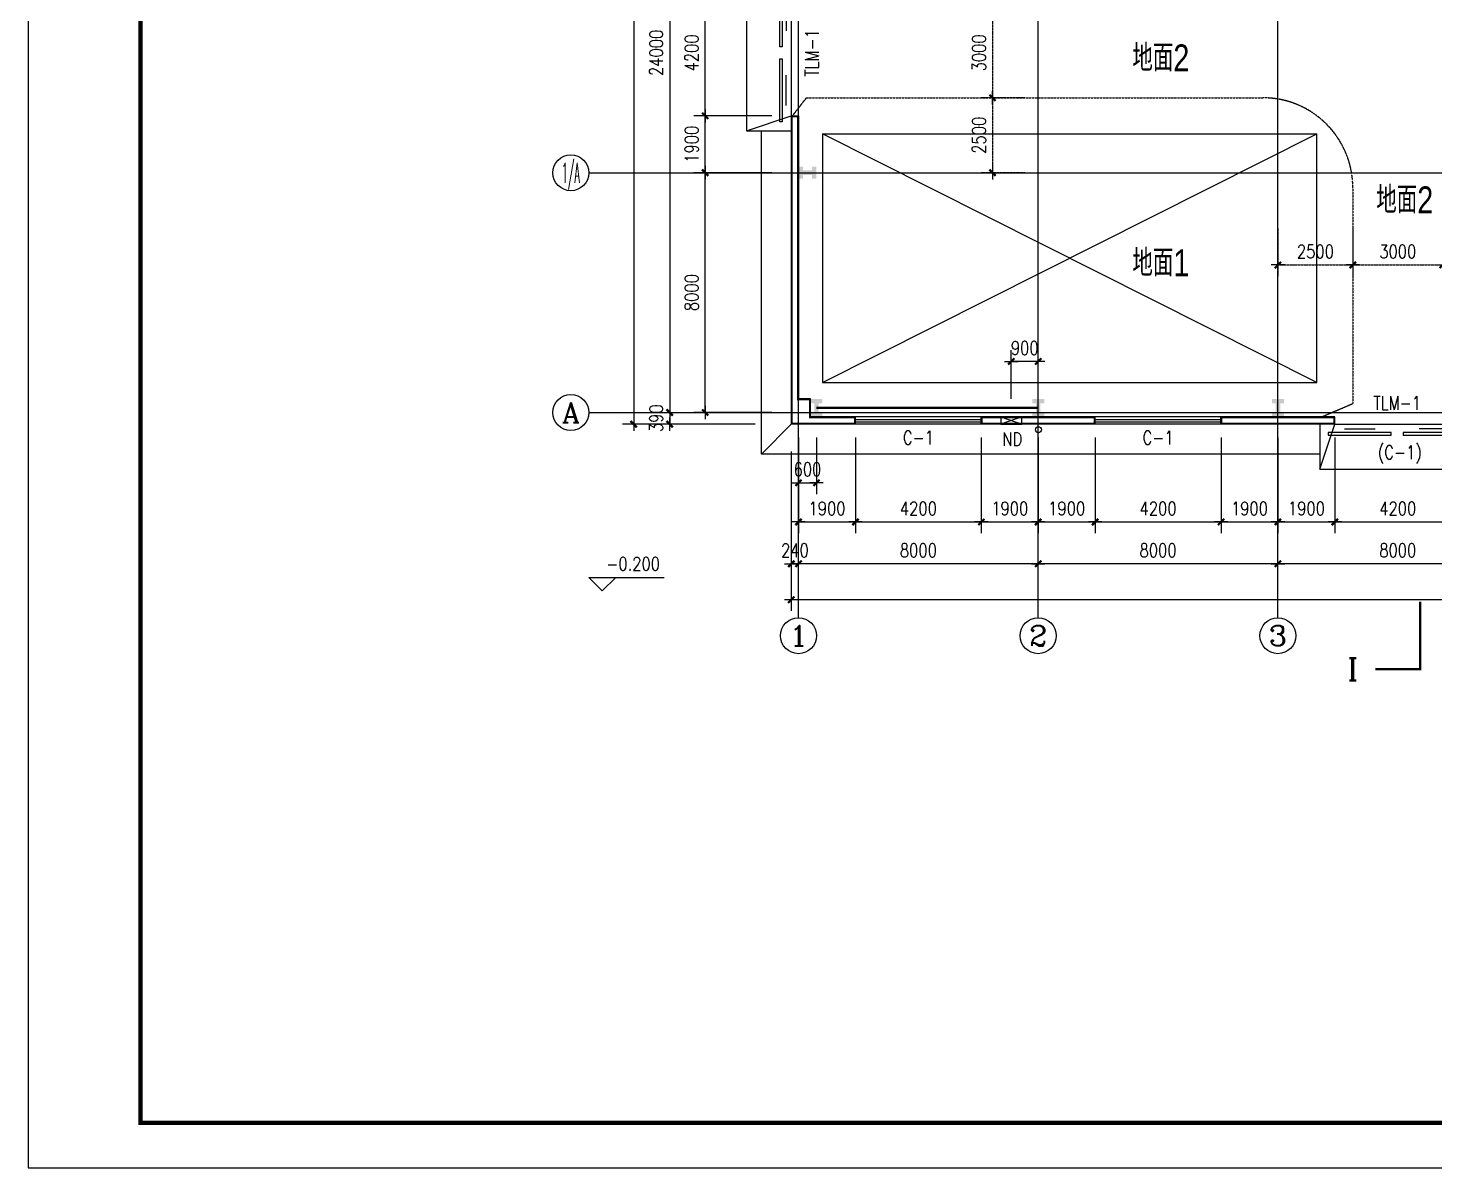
# Model space of a CAD drawing. Header units: millimetres. Extents: x 2509 to 128734, y 2492 to 91667.
# Drawn here: x 2509 to 49457, y 2530 to 40566 of the extents above; entities that cross this region are included whole.
import ezdxf
from ezdxf.enums import TextEntityAlignment as Align

# ---------------------------------------------------------------- set-up
doc = ezdxf.new("R2010")
doc.units = ezdxf.units.MM
for name, pattern in [('CENTER', [50.8, 31.75, -6.35, 6.35, -6.35]), ('DASH', [0.35, 0.25, -0.1]), ('DOTE', [2.42, 2, -0.2, 0.02, -0.2])]:
    doc.linetypes.add(name, pattern=pattern)
for name, color, linetype in [('AXIS', 3, 'Continuous'), ('AXIS_TEXT', 7, 'Continuous'), ('COLUMN', 7, 'Continuous'), ('DOTE', 1, 'DOTE'), ('GROUND', 2, 'Continuous'), ('PUB_DIM', 3, 'Continuous'), ('PUB_TEXT', 7, 'Continuous'), ('PUB_WALL', 255, 'Continuous'), ('ROAD', 5, 'DASH'), ('STAIR', 2, 'Continuous'), ('TQ', 9, 'Continuous'), ('WALL', 4, 'Continuous'), ('WINDOW', 41, 'Continuous'), ('WINDOW_TEXT', 7, 'Continuous')]:
    doc.layers.add(name, color=color, linetype=linetype)
doc.styles.add('_SIMPLEX', font='SIMPLEX.shx', dxfattribs={"width": 0.8})
doc.styles.add('COMP', font='complex', dxfattribs={"bigfont": 'hztxt'})
doc.styles.add('COMPLEX', font='COMPLEX')
doc.styles.add('DIM_FONT', font='SIMPLEX.shx', dxfattribs={"width": 0.8})
doc.styles.add('FSHZ', font='fsdb_e.shx', dxfattribs={"width": 0.8, "bigfont": 'fsdb.shx'})
doc.styles.add('SIMPLEX', font='SIMPLEX.SHX')
doc.dimstyles.new('AXIS150', dxfattribs={"dimscale": 1.5, "dimtxt": 300, "dimasz": 1, "dimexe": 250, "dimexo": 300, "dimgap": 150, "dimtad": 1, "dimdec": 0, "dimzin": 0, "dimdsep": 46, "dimtxsty": 'DIM_FONT', "dimblk": '_DIMX', "dimcen": 2.5, "dimse1": 1, "dimse2": 1, "dimclrt": 7, "dimadec": 0, "dimazin": 0, "dimtfac": 1, "dimtdec": 0, "dimtix": 1, "dimtmove": 2, "dimatfit": 3, "dimldrblk": '_DIMX', "dimfxl": 1, "dimtolj": 1, "dimtzin": 0, "dimarcsym": 0})
doc.dimstyles.new('DIMN150', dxfattribs={"dimscale": 1.5, "dimtxt": 300, "dimasz": 1, "dimexe": 250, "dimexo": 300, "dimgap": 150, "dimtad": 1, "dimdec": 0, "dimzin": 0, "dimdsep": 46, "dimtxsty": 'DIM_FONT', "dimblk": '_DIMX', "dimcen": 2.5, "dimclrt": 7, "dimadec": 0, "dimazin": 0, "dimtfac": 1, "dimtdec": 0, "dimtix": 1, "dimtmove": 2, "dimatfit": 3, "dimldrblk": '_DIMX', "dimfxl": 1, "dimtolj": 1, "dimtzin": 0, "dimarcsym": 0})

# ---------------------------------------------------------------- blocks, each defined once
blk = doc.blocks.new('_ARROW')
blk.add_solid([(0, 0), (-1, 0.1), (-1, -0.1)])
blk = doc.blocks.new('_A24YPB')
for points in [[(-0.048, 0.121), (-0.048, 0.1), (-0.548, 0.1), (-0.547, 0.121)], [(0.548, 0.121), (0.548, 0.1), (0.048, 0.1), (0.048, 0.121)]]:
    blk.add_lwpolyline(points, close=True)
at = {"linetype": 'CENTER'}
for points in [[(-0.419, 0.069), (-0.176, 0.069)], [(0.419, 0.069), (0.176, 0.069)]]:
    blk.add_lwpolyline(points, dxfattribs=at)
at = {"linetype": 'CENTER', "yscale": 0.04761904761899995, "zscale": 0.04761904761899995, "rotation": 180}
for p, xscale in [((-0.419, 0.069), 0.04761904761899995), ((0.419, 0.069), -0.04761904761899995)]:
    blk.add_blockref('_ARROW', p, dxfattribs=dict(at, xscale=xscale))
blk = doc.blocks.new('_DIMX')
blk.add_line((-150, 0), (150, 0))
at = {"const_width": 50}
blk.add_lwpolyline([(-70, -70), (70, 70)], dxfattribs=at)
blk = doc.blocks.new('*D26')
at = {"layer": 'DEFPOINTS', "color": 0, "linetype": 'CENTER', "transparency": 16777216}
for p in [(45449, -291222), (43923, -294222), (45449, -294222)]:
    blk.add_point(p, dxfattribs=at)
at = {"layer": 'PUB_DIM', "color": 0, "linetype": 'CENTER', "lineweight": -2, "transparency": 16777216}
for p, q in [((44999, -291222), (43548, -291222)), ((43923, -291224), (43923, -294221)), ((44999, -294222), (43548, -294222))]:
    blk.add_line(p, q, dxfattribs=at)
at = {"layer": 'PUB_DIM', "color": 0, "linetype": 'CENTER', "lineweight": -2, "transparency": 16777216, "xscale": 1.5, "yscale": 1.5, "zscale": 1.5}
for p, rotation in [((43923, -291222), 90), ((43923, -294222), 270)]:
    blk.add_blockref('_DIMX', p, dxfattribs=dict(at, rotation=rotation))
at = {"layer": 'PUB_DIM', "color": 7, "linetype": 'CENTER', "transparency": 16777216, "insert": (43473, -292722), "char_height": 450, "attachment_point": 5, "rotation": 90, "style": 'DIM_FONT'}
blk.add_mtext('\\A1;3000', dxfattribs=at)
blk = doc.blocks.new('*D25')
at = {"layer": 'DEFPOINTS', "color": 0, "linetype": 'CENTER', "transparency": 16777216}
for p in [(45449, -294222), (43923, -296722), (45449, -296722)]:
    blk.add_point(p, dxfattribs=at)
at = {"layer": 'PUB_DIM', "color": 0, "linetype": 'CENTER', "lineweight": -2, "transparency": 16777216}
for p, q in [((44999, -294222), (43548, -294222)), ((43923, -294224), (43923, -296721)), ((44999, -296722), (43548, -296722))]:
    blk.add_line(p, q, dxfattribs=at)
at = {"layer": 'PUB_DIM', "color": 0, "linetype": 'CENTER', "lineweight": -2, "transparency": 16777216, "xscale": 1.5, "yscale": 1.5, "zscale": 1.5}
for p, rotation in [((43923, -294222), 90), ((43923, -296722), 270)]:
    blk.add_blockref('_DIMX', p, dxfattribs=dict(at, rotation=rotation))
at = {"layer": 'PUB_DIM', "color": 7, "linetype": 'CENTER', "transparency": 16777216, "insert": (43473, -295472), "char_height": 450, "attachment_point": 5, "rotation": 90, "style": 'DIM_FONT'}
blk.add_mtext('\\A1;2500', dxfattribs=at)
blk = doc.blocks.new('*D20')
at = {"layer": 'DEFPOINTS', "color": 0, "linetype": 'CENTER', "transparency": 16777216}
for p in [(53449, -298132), (55949, -298132), (55949, -299801)]:
    blk.add_point(p, dxfattribs=at)
at = {"layer": 'PUB_DIM', "color": 0, "linetype": 'CENTER', "lineweight": -2, "transparency": 16777216}
for p, q in [((53449, -298582), (53449, -300176)), ((55949, -298582), (55949, -300176)), ((53450, -299801), (55947, -299801))]:
    blk.add_line(p, q, dxfattribs=at)
at = {"layer": 'PUB_DIM', "color": 0, "linetype": 'CENTER', "lineweight": -2, "transparency": 16777216, "xscale": 1.5, "yscale": 1.5, "zscale": 1.5, "rotation": 180}
blk.add_blockref('_DIMX', (53449, -299801), dxfattribs=at)
at = {"layer": 'PUB_DIM', "color": 0, "linetype": 'CENTER', "lineweight": -2, "transparency": 16777216, "xscale": 1.5, "yscale": 1.5, "zscale": 1.5}
blk.add_blockref('_DIMX', (55949, -299801), dxfattribs=at)
at = {"layer": 'PUB_DIM', "color": 7, "linetype": 'CENTER', "transparency": 16777216, "insert": (54699, -299351), "char_height": 450, "attachment_point": 5, "style": 'DIM_FONT'}
blk.add_mtext('\\A1;2500', dxfattribs=at)
blk = doc.blocks.new('*D19')
at = {"layer": 'DEFPOINTS', "color": 0, "linetype": 'CENTER', "transparency": 16777216}
for p in [(55949, -298132), (58949, -298132), (58949, -299801)]:
    blk.add_point(p, dxfattribs=at)
at = {"layer": 'PUB_DIM', "color": 0, "linetype": 'CENTER', "lineweight": -2, "transparency": 16777216}
for p, q in [((55949, -298582), (55949, -300176)), ((58949, -298582), (58949, -300176)), ((55950, -299801), (58947, -299801))]:
    blk.add_line(p, q, dxfattribs=at)
at = {"layer": 'PUB_DIM', "color": 0, "linetype": 'CENTER', "lineweight": -2, "transparency": 16777216, "xscale": 1.5, "yscale": 1.5, "zscale": 1.5, "rotation": 180}
blk.add_blockref('_DIMX', (55949, -299801), dxfattribs=at)
at = {"layer": 'PUB_DIM', "color": 0, "linetype": 'CENTER', "lineweight": -2, "transparency": 16777216, "xscale": 1.5, "yscale": 1.5, "zscale": 1.5}
blk.add_blockref('_DIMX', (58949, -299801), dxfattribs=at)
at = {"layer": 'PUB_DIM', "color": 7, "linetype": 'CENTER', "transparency": 16777216, "insert": (57449, -299351), "char_height": 450, "attachment_point": 5, "style": 'DIM_FONT'}
blk.add_mtext('\\A1;3000', dxfattribs=at)
blk = doc.blocks.new('*D11')
at = {"layer": 'DEFPOINTS', "color": 0, "transparency": 16777216}
for p in [(44549, -303021), (44549, -304722), (45449, -304722)]:
    blk.add_point(p, dxfattribs=at)
at = {"layer": 'PUB_DIM', "color": 0, "lineweight": -2, "transparency": 16777216}
for p, q in [((44549, -304272), (44549, -302646)), ((45449, -304272), (45449, -302646)), ((44547, -303021), (44546, -303021)), ((45449, -303021), (44549, -303021)), ((45450, -303021), (45452, -303021))]:
    blk.add_line(p, q, dxfattribs=at)
at = {"layer": 'PUB_DIM', "color": 0, "lineweight": -2, "transparency": 16777216, "xscale": 1.5, "yscale": 1.5, "zscale": 1.5}
blk.add_blockref('_DIMX', (44549, -303021), dxfattribs=at)
at = {"layer": 'PUB_DIM', "color": 0, "lineweight": -2, "transparency": 16777216, "xscale": 1.5, "yscale": 1.5, "zscale": 1.5, "rotation": 180}
blk.add_blockref('_DIMX', (45449, -303021), dxfattribs=at)
at = {"layer": 'PUB_DIM', "color": 7, "transparency": 16777216, "insert": (44999, -302571), "char_height": 450, "attachment_point": 5, "style": 'DIM_FONT'}
blk.add_mtext('\\A1;900', dxfattribs=at)
blk = doc.blocks.new('*D78')
at = {"layer": 'AXIS', "color": 0, "lineweight": -2, "transparency": 16777216}
for p, q in [((35999, -256332), (31574, -256332)), ((31949, -256334), (31949, -305111)), ((35999, -305112), (31574, -305112))]:
    blk.add_line(p, q, dxfattribs=at)
at = {"layer": 'DEFPOINTS', "color": 0, "transparency": 16777216}
for p in [(36449, -256332), (31949, -305112), (36449, -305112)]:
    blk.add_point(p, dxfattribs=at)
at = {"layer": 'AXIS', "color": 0, "lineweight": -2, "transparency": 16777216, "xscale": 1.5, "yscale": 1.5, "zscale": 1.5}
for p, rotation in [((31949, -256332), 90), ((31949, -305112), 270)]:
    blk.add_blockref('_DIMX', p, dxfattribs=dict(at, rotation=rotation))
at = {"layer": 'AXIS', "color": 7, "transparency": 16777216, "insert": (31499, -280722), "char_height": 450, "attachment_point": 5, "rotation": 90, "style": 'DIM_FONT'}
blk.add_mtext('\\A1;48780', dxfattribs=at)
blk = doc.blocks.new('*D73')
at = {"layer": 'AXIS', "color": 0, "lineweight": -2, "transparency": 16777216}
blk.add_line((61447, -309772), (53450, -309772), dxfattribs=at)
at = {"layer": 'DEFPOINTS', "color": 0, "transparency": 16777216}
for p in [(53449, -305572), (61449, -305572), (53449, -309772)]:
    blk.add_point(p, dxfattribs=at)
at = {"layer": 'AXIS', "color": 0, "lineweight": -2, "transparency": 16777216, "xscale": 1.5, "yscale": 1.5, "zscale": 1.5, "rotation": 180}
blk.add_blockref('_DIMX', (53449, -309772), dxfattribs=at)
at = {"layer": 'AXIS', "color": 0, "lineweight": -2, "transparency": 16777216, "xscale": 1.5, "yscale": 1.5, "zscale": 1.5}
blk.add_blockref('_DIMX', (61449, -309772), dxfattribs=at)
at = {"layer": 'AXIS', "color": 7, "transparency": 16777216, "insert": (57449, -309322), "char_height": 450, "attachment_point": 5, "style": 'DIM_FONT'}
blk.add_mtext('\\A1;8000', dxfattribs=at)
blk = doc.blocks.new('*D72')
at = {"layer": 'AXIS', "color": 0, "lineweight": -2, "transparency": 16777216}
for p, q in [((37209, -306022), (37209, -311347)), ((109689, -306022), (109689, -311347)), ((109687, -310972), (37210, -310972))]:
    blk.add_line(p, q, dxfattribs=at)
at = {"layer": 'DEFPOINTS', "color": 0, "transparency": 16777216}
for p in [(37209, -305572), (109689, -305572), (37209, -310972)]:
    blk.add_point(p, dxfattribs=at)
at = {"layer": 'AXIS', "color": 0, "lineweight": -2, "transparency": 16777216, "xscale": 1.5, "yscale": 1.5, "zscale": 1.5, "rotation": 180}
blk.add_blockref('_DIMX', (37209, -310972), dxfattribs=at)
at = {"layer": 'AXIS', "color": 0, "lineweight": -2, "transparency": 16777216, "xscale": 1.5, "yscale": 1.5, "zscale": 1.5}
blk.add_blockref('_DIMX', (109689, -310972), dxfattribs=at)
at = {"layer": 'AXIS', "color": 7, "transparency": 16777216, "insert": (73449, -310522), "char_height": 450, "attachment_point": 5, "style": 'DIM_FONT'}
blk.add_mtext('\\A1;72480', dxfattribs=at)
blk = doc.blocks.new('*D71')
at = {"layer": 'DEFPOINTS', "color": 0, "transparency": 16777216}
for p in [(53449, -305112), (55349, -305112), (55349, -308377)]:
    blk.add_point(p, dxfattribs=at)
at = {"layer": 'PUB_DIM', "color": 0, "lineweight": -2, "transparency": 16777216}
for p, q in [((53449, -305562), (53449, -308752)), ((55349, -305562), (55349, -308752)), ((53450, -308377), (55347, -308377))]:
    blk.add_line(p, q, dxfattribs=at)
at = {"layer": 'PUB_DIM', "color": 0, "lineweight": -2, "transparency": 16777216, "xscale": 1.5, "yscale": 1.5, "zscale": 1.5, "rotation": 180}
blk.add_blockref('_DIMX', (53449, -308377), dxfattribs=at)
at = {"layer": 'PUB_DIM', "color": 0, "lineweight": -2, "transparency": 16777216, "xscale": 1.5, "yscale": 1.5, "zscale": 1.5}
blk.add_blockref('_DIMX', (55349, -308377), dxfattribs=at)
at = {"layer": 'PUB_DIM', "color": 7, "transparency": 16777216, "insert": (54399, -307927), "char_height": 450, "attachment_point": 5, "style": 'DIM_FONT'}
blk.add_mtext('\\A1;1900', dxfattribs=at)
blk = doc.blocks.new('*D70')
at = {"layer": 'DEFPOINTS', "color": 0, "transparency": 16777216}
for p in [(55349, -305112), (59549, -305112), (59549, -308377)]:
    blk.add_point(p, dxfattribs=at)
at = {"layer": 'PUB_DIM', "color": 0, "lineweight": -2, "transparency": 16777216}
for p, q in [((55349, -305562), (55349, -308752)), ((59549, -305562), (59549, -308752)), ((55350, -308377), (59547, -308377))]:
    blk.add_line(p, q, dxfattribs=at)
at = {"layer": 'PUB_DIM', "color": 0, "lineweight": -2, "transparency": 16777216, "xscale": 1.5, "yscale": 1.5, "zscale": 1.5, "rotation": 180}
blk.add_blockref('_DIMX', (55349, -308377), dxfattribs=at)
at = {"layer": 'PUB_DIM', "color": 0, "lineweight": -2, "transparency": 16777216, "xscale": 1.5, "yscale": 1.5, "zscale": 1.5}
blk.add_blockref('_DIMX', (59549, -308377), dxfattribs=at)
at = {"layer": 'PUB_DIM', "color": 7, "transparency": 16777216, "insert": (57449, -307927), "char_height": 450, "attachment_point": 5, "style": 'DIM_FONT'}
blk.add_mtext('\\A1;4200', dxfattribs=at)
blk = doc.blocks.new('_SECTION')
at = {"const_width": 0.1}
blk.add_lwpolyline([(2, 0), (0, 0), (0, 3)], dxfattribs=at)
at = {"style": 'COMP'}
blk.add_attdef('A', text='', height=1, dxfattribs=at).set_placement((3, 0), align=Align.MIDDLE)
blk = doc.blocks.new('*D69')
at = {"layer": 'AXIS', "color": 0, "lineweight": -2, "transparency": 16777216}
blk.add_line((33149, -280724), (33149, -304721), dxfattribs=at)
at = {"layer": 'DEFPOINTS', "color": 0, "transparency": 16777216}
for p in [(36449, -280722), (33149, -304722), (36449, -304722)]:
    blk.add_point(p, dxfattribs=at)
at = {"layer": 'AXIS', "color": 0, "lineweight": -2, "transparency": 16777216, "xscale": 1.5, "yscale": 1.5, "zscale": 1.5}
for p, rotation in [((33149, -280722), 90), ((33149, -304722), 270)]:
    blk.add_blockref('_DIMX', p, dxfattribs=dict(at, rotation=rotation))
at = {"layer": 'AXIS', "color": 7, "transparency": 16777216, "insert": (32699, -292722), "char_height": 450, "attachment_point": 5, "rotation": 90, "style": 'DIM_FONT'}
blk.add_mtext('\\A1;24000', dxfattribs=at)
blk = doc.blocks.new('*D68')
at = {"layer": 'DEFPOINTS', "color": 0, "transparency": 16777216}
for p in [(34334, -294822), (37009, -294822), (37009, -296722)]:
    blk.add_point(p, dxfattribs=at)
at = {"layer": 'PUB_DIM', "color": 0, "lineweight": -2, "transparency": 16777216}
for p, q in [((36559, -294822), (33959, -294822)), ((34334, -296721), (34334, -294824)), ((36559, -296722), (33959, -296722))]:
    blk.add_line(p, q, dxfattribs=at)
at = {"layer": 'PUB_DIM', "color": 0, "lineweight": -2, "transparency": 16777216, "xscale": 1.5, "yscale": 1.5, "zscale": 1.5}
for p, rotation in [((34334, -294822), 90), ((34334, -296722), 270)]:
    blk.add_blockref('_DIMX', p, dxfattribs=dict(at, rotation=rotation))
at = {"layer": 'PUB_DIM', "color": 7, "transparency": 16777216, "insert": (33884, -295772), "char_height": 450, "attachment_point": 5, "rotation": 90, "style": 'DIM_FONT'}
blk.add_mtext('\\A1;1900', dxfattribs=at)
blk = doc.blocks.new('*D67')
at = {"layer": 'DEFPOINTS', "color": 0, "transparency": 16777216}
for p in [(34334, -296722), (37009, -296722), (37009, -304722)]:
    blk.add_point(p, dxfattribs=at)
at = {"layer": 'PUB_DIM', "color": 0, "lineweight": -2, "transparency": 16777216}
for p, q in [((36559, -296722), (33959, -296722)), ((34334, -304721), (34334, -296724)), ((36559, -304722), (33959, -304722))]:
    blk.add_line(p, q, dxfattribs=at)
at = {"layer": 'PUB_DIM', "color": 0, "lineweight": -2, "transparency": 16777216, "xscale": 1.5, "yscale": 1.5, "zscale": 1.5}
for p, rotation in [((34334, -296722), 90), ((34334, -304722), 270)]:
    blk.add_blockref('_DIMX', p, dxfattribs=dict(at, rotation=rotation))
at = {"layer": 'PUB_DIM', "color": 7, "transparency": 16777216, "insert": (33884, -300722), "char_height": 450, "attachment_point": 5, "rotation": 90, "style": 'DIM_FONT'}
blk.add_mtext('\\A1;8000', dxfattribs=at)
blk = doc.blocks.new('_AXISO')
blk.add_circle((0, 0), 0.5)
at = {"layer": 'AXIS_TEXT', "style": 'COMPLEX', "width": 1.041667}
blk.add_attdef('A', text='', height=0.56, dxfattribs=at).set_placement((-0.25, -0.28), (0.25, -0.28), align=Align.FIT)
blk = doc.blocks.new('*D66')
at = {"layer": 'AXIS', "color": 0, "lineweight": -2, "transparency": 16777216}
blk.add_line((53447, -309772), (45450, -309772), dxfattribs=at)
at = {"layer": 'DEFPOINTS', "color": 0, "transparency": 16777216}
for p in [(45449, -305572), (53449, -305572), (45449, -309772)]:
    blk.add_point(p, dxfattribs=at)
at = {"layer": 'AXIS', "color": 0, "lineweight": -2, "transparency": 16777216, "xscale": 1.5, "yscale": 1.5, "zscale": 1.5, "rotation": 180}
blk.add_blockref('_DIMX', (45449, -309772), dxfattribs=at)
at = {"layer": 'AXIS', "color": 0, "lineweight": -2, "transparency": 16777216, "xscale": 1.5, "yscale": 1.5, "zscale": 1.5}
blk.add_blockref('_DIMX', (53449, -309772), dxfattribs=at)
at = {"layer": 'AXIS', "color": 7, "transparency": 16777216, "insert": (49449, -309322), "char_height": 450, "attachment_point": 5, "style": 'DIM_FONT'}
blk.add_mtext('\\A1;8000', dxfattribs=at)
blk = doc.blocks.new('*D65')
at = {"layer": 'AXIS', "color": 0, "lineweight": -2, "transparency": 16777216}
blk.add_line((45447, -309772), (37450, -309772), dxfattribs=at)
at = {"layer": 'DEFPOINTS', "color": 0, "transparency": 16777216}
for p in [(37449, -305572), (45449, -305572), (37449, -309772)]:
    blk.add_point(p, dxfattribs=at)
at = {"layer": 'AXIS', "color": 0, "lineweight": -2, "transparency": 16777216, "xscale": 1.5, "yscale": 1.5, "zscale": 1.5, "rotation": 180}
blk.add_blockref('_DIMX', (37449, -309772), dxfattribs=at)
at = {"layer": 'AXIS', "color": 0, "lineweight": -2, "transparency": 16777216, "xscale": 1.5, "yscale": 1.5, "zscale": 1.5}
blk.add_blockref('_DIMX', (45449, -309772), dxfattribs=at)
at = {"layer": 'AXIS', "color": 7, "transparency": 16777216, "insert": (41449, -309322), "char_height": 450, "attachment_point": 5, "style": 'DIM_FONT'}
blk.add_mtext('\\A1;8000', dxfattribs=at)
blk = doc.blocks.new('*D64')
at = {"layer": 'DEFPOINTS', "color": 0, "transparency": 16777216}
for p in [(43549, -305112), (45449, -305112), (45449, -308377)]:
    blk.add_point(p, dxfattribs=at)
at = {"layer": 'PUB_DIM', "color": 0, "lineweight": -2, "transparency": 16777216}
for p, q in [((43549, -305562), (43549, -308752)), ((45449, -305562), (45449, -308752)), ((43550, -308377), (45447, -308377))]:
    blk.add_line(p, q, dxfattribs=at)
at = {"layer": 'PUB_DIM', "color": 0, "lineweight": -2, "transparency": 16777216, "xscale": 1.5, "yscale": 1.5, "zscale": 1.5, "rotation": 180}
blk.add_blockref('_DIMX', (43549, -308377), dxfattribs=at)
at = {"layer": 'PUB_DIM', "color": 0, "lineweight": -2, "transparency": 16777216, "xscale": 1.5, "yscale": 1.5, "zscale": 1.5}
blk.add_blockref('_DIMX', (45449, -308377), dxfattribs=at)
at = {"layer": 'PUB_DIM', "color": 7, "transparency": 16777216, "insert": (44499, -307927), "char_height": 450, "attachment_point": 5, "style": 'DIM_FONT'}
blk.add_mtext('\\A1;1900', dxfattribs=at)
blk = doc.blocks.new('*D63')
at = {"layer": 'DEFPOINTS', "color": 0, "transparency": 16777216}
for p in [(45449, -305112), (47349, -305112), (47349, -308377)]:
    blk.add_point(p, dxfattribs=at)
at = {"layer": 'PUB_DIM', "color": 0, "lineweight": -2, "transparency": 16777216}
for p, q in [((45449, -305562), (45449, -308752)), ((47349, -305562), (47349, -308752)), ((45450, -308377), (47347, -308377))]:
    blk.add_line(p, q, dxfattribs=at)
at = {"layer": 'PUB_DIM', "color": 0, "lineweight": -2, "transparency": 16777216, "xscale": 1.5, "yscale": 1.5, "zscale": 1.5, "rotation": 180}
blk.add_blockref('_DIMX', (45449, -308377), dxfattribs=at)
at = {"layer": 'PUB_DIM', "color": 0, "lineweight": -2, "transparency": 16777216, "xscale": 1.5, "yscale": 1.5, "zscale": 1.5}
blk.add_blockref('_DIMX', (47349, -308377), dxfattribs=at)
at = {"layer": 'PUB_DIM', "color": 7, "transparency": 16777216, "insert": (46399, -307927), "char_height": 450, "attachment_point": 5, "style": 'DIM_FONT'}
blk.add_mtext('\\A1;1900', dxfattribs=at)
blk = doc.blocks.new('_WBLK')
for p, q in [((-0.5, 0.5), (0.5, 0.5)), ((0.5, 0.167), (-0.5, 0.167)), ((0.5, -0.167), (-0.5, -0.167)), ((-0.5, -0.5), (0.5, -0.5))]:
    blk.add_line(p, q)
at = {"layer": 'WINDOW_TEXT', "style": 'SIMPLEX', "flags": 9}
blk.add_attdef('A', text='', height=1, dxfattribs=at).set_placement((0, 1.5), align=Align.MIDDLE)
blk = doc.blocks.new('*D62')
at = {"layer": 'DEFPOINTS', "color": 0, "transparency": 16777216}
for p in [(39349, -305112), (43549, -305112), (43549, -308377)]:
    blk.add_point(p, dxfattribs=at)
at = {"layer": 'PUB_DIM', "color": 0, "lineweight": -2, "transparency": 16777216}
for p, q in [((39349, -305562), (39349, -308752)), ((43549, -305562), (43549, -308752)), ((39350, -308377), (43547, -308377))]:
    blk.add_line(p, q, dxfattribs=at)
at = {"layer": 'PUB_DIM', "color": 0, "lineweight": -2, "transparency": 16777216, "xscale": 1.5, "yscale": 1.5, "zscale": 1.5, "rotation": 180}
blk.add_blockref('_DIMX', (39349, -308377), dxfattribs=at)
at = {"layer": 'PUB_DIM', "color": 0, "lineweight": -2, "transparency": 16777216, "xscale": 1.5, "yscale": 1.5, "zscale": 1.5}
blk.add_blockref('_DIMX', (43549, -308377), dxfattribs=at)
at = {"layer": 'PUB_DIM', "color": 7, "transparency": 16777216, "insert": (41449, -307927), "char_height": 450, "attachment_point": 5, "style": 'DIM_FONT'}
blk.add_mtext('\\A1;4200', dxfattribs=at)
blk = doc.blocks.new('*D61')
at = {"layer": 'DEFPOINTS', "color": 0, "transparency": 16777216}
for p in [(37449, -305112), (39349, -305112), (39349, -308377)]:
    blk.add_point(p, dxfattribs=at)
at = {"layer": 'PUB_DIM', "color": 0, "lineweight": -2, "transparency": 16777216}
for p, q in [((37449, -305562), (37449, -308752)), ((39349, -305562), (39349, -308752)), ((37450, -308377), (39347, -308377))]:
    blk.add_line(p, q, dxfattribs=at)
at = {"layer": 'PUB_DIM', "color": 0, "lineweight": -2, "transparency": 16777216, "xscale": 1.5, "yscale": 1.5, "zscale": 1.5, "rotation": 180}
blk.add_blockref('_DIMX', (37449, -308377), dxfattribs=at)
at = {"layer": 'PUB_DIM', "color": 0, "lineweight": -2, "transparency": 16777216, "xscale": 1.5, "yscale": 1.5, "zscale": 1.5}
blk.add_blockref('_DIMX', (39349, -308377), dxfattribs=at)
at = {"layer": 'PUB_DIM', "color": 7, "transparency": 16777216, "insert": (38399, -307927), "char_height": 450, "attachment_point": 5, "style": 'DIM_FONT'}
blk.add_mtext('\\A1;1900', dxfattribs=at)
blk = doc.blocks.new('*D60')
at = {"layer": 'DEFPOINTS', "color": 0, "transparency": 16777216}
for p in [(47349, -305112), (51549, -305112), (51549, -308377)]:
    blk.add_point(p, dxfattribs=at)
at = {"layer": 'PUB_DIM', "color": 0, "lineweight": -2, "transparency": 16777216}
for p, q in [((47349, -305562), (47349, -308752)), ((51549, -305562), (51549, -308752)), ((47350, -308377), (51547, -308377))]:
    blk.add_line(p, q, dxfattribs=at)
at = {"layer": 'PUB_DIM', "color": 0, "lineweight": -2, "transparency": 16777216, "xscale": 1.5, "yscale": 1.5, "zscale": 1.5, "rotation": 180}
blk.add_blockref('_DIMX', (47349, -308377), dxfattribs=at)
at = {"layer": 'PUB_DIM', "color": 0, "lineweight": -2, "transparency": 16777216, "xscale": 1.5, "yscale": 1.5, "zscale": 1.5}
blk.add_blockref('_DIMX', (51549, -308377), dxfattribs=at)
at = {"layer": 'PUB_DIM', "color": 7, "transparency": 16777216, "insert": (49449, -307927), "char_height": 450, "attachment_point": 5, "style": 'DIM_FONT'}
blk.add_mtext('\\A1;4200', dxfattribs=at)
blk = doc.blocks.new('*D59')
at = {"layer": 'DEFPOINTS', "color": 0, "transparency": 16777216}
for p in [(51549, -305112), (53449, -305112), (53449, -308377)]:
    blk.add_point(p, dxfattribs=at)
at = {"layer": 'PUB_DIM', "color": 0, "lineweight": -2, "transparency": 16777216}
for p, q in [((51549, -305562), (51549, -308752)), ((53449, -305562), (53449, -308752)), ((51550, -308377), (53447, -308377))]:
    blk.add_line(p, q, dxfattribs=at)
at = {"layer": 'PUB_DIM', "color": 0, "lineweight": -2, "transparency": 16777216, "xscale": 1.5, "yscale": 1.5, "zscale": 1.5, "rotation": 180}
blk.add_blockref('_DIMX', (51549, -308377), dxfattribs=at)
at = {"layer": 'PUB_DIM', "color": 0, "lineweight": -2, "transparency": 16777216, "xscale": 1.5, "yscale": 1.5, "zscale": 1.5}
blk.add_blockref('_DIMX', (53449, -308377), dxfattribs=at)
at = {"layer": 'PUB_DIM', "color": 7, "transparency": 16777216, "insert": (52499, -307927), "char_height": 450, "attachment_point": 5, "style": 'DIM_FONT'}
blk.add_mtext('\\A1;1900', dxfattribs=at)
blk = doc.blocks.new('*D58')
at = {"layer": 'DEFPOINTS', "color": 0, "transparency": 16777216}
for p in [(34334, -290622), (37009, -290622), (37009, -294822)]:
    blk.add_point(p, dxfattribs=at)
at = {"layer": 'PUB_DIM', "color": 0, "lineweight": -2, "transparency": 16777216}
for p, q in [((36559, -290622), (33959, -290622)), ((34334, -294821), (34334, -290624)), ((36559, -294822), (33959, -294822))]:
    blk.add_line(p, q, dxfattribs=at)
at = {"layer": 'PUB_DIM', "color": 0, "lineweight": -2, "transparency": 16777216, "xscale": 1.5, "yscale": 1.5, "zscale": 1.5}
for p, rotation in [((34334, -290622), 90), ((34334, -294822), 270)]:
    blk.add_blockref('_DIMX', p, dxfattribs=dict(at, rotation=rotation))
at = {"layer": 'PUB_DIM', "color": 7, "transparency": 16777216, "insert": (33884, -292722), "char_height": 450, "attachment_point": 5, "rotation": 90, "style": 'DIM_FONT'}
blk.add_mtext('\\A1;4200', dxfattribs=at)
blk = doc.blocks.new('*D140')
at = {"layer": 'DEFPOINTS', "color": 0, "transparency": 16777216}
for p in [(37449, -305112), (38049, -305112), (38049, -307071)]:
    blk.add_point(p, dxfattribs=at)
at = {"layer": 'PUB_DIM', "color": 0, "lineweight": -2, "transparency": 16777216}
for p, q in [((37449, -305562), (37449, -307446)), ((38049, -305562), (38049, -307446)), ((37447, -307071), (37446, -307071)), ((37449, -307071), (38049, -307071)), ((38050, -307071), (38052, -307071))]:
    blk.add_line(p, q, dxfattribs=at)
at = {"layer": 'PUB_DIM', "color": 0, "lineweight": -2, "transparency": 16777216, "xscale": 1.5, "yscale": 1.5, "zscale": 1.5}
blk.add_blockref('_DIMX', (37449, -307071), dxfattribs=at)
at = {"layer": 'PUB_DIM', "color": 0, "lineweight": -2, "transparency": 16777216, "xscale": 1.5, "yscale": 1.5, "zscale": 1.5, "rotation": 180}
blk.add_blockref('_DIMX', (38049, -307071), dxfattribs=at)
at = {"layer": 'PUB_DIM', "color": 7, "transparency": 16777216, "insert": (37749, -306621), "char_height": 450, "attachment_point": 5, "style": 'DIM_FONT'}
blk.add_mtext('\\A1;600', dxfattribs=at)
blk = doc.blocks.new('*D135')
at = {"layer": 'AXIS', "color": 0, "lineweight": -2, "transparency": 16777216}
for p, q in [((33149, -304721), (33149, -304719)), ((33149, -304722), (33149, -305112)), ((33149, -305114), (33149, -305115))]:
    blk.add_line(p, q, dxfattribs=at)
at = {"layer": 'DEFPOINTS', "color": 0, "transparency": 16777216}
for p in [(33149, -305112), (36449, -304722), (36449, -305112)]:
    blk.add_point(p, dxfattribs=at)
at = {"layer": 'AXIS', "color": 0, "lineweight": -2, "transparency": 16777216, "xscale": 1.5, "yscale": 1.5, "zscale": 1.5}
for p, rotation in [((33149, -304722), 270), ((33149, -305112), 90)]:
    blk.add_blockref('_DIMX', p, dxfattribs=dict(at, rotation=rotation))
at = {"layer": 'AXIS', "color": 7, "transparency": 16777216, "insert": (32699, -304917), "char_height": 450, "attachment_point": 5, "rotation": 90, "style": 'DIM_FONT'}
blk.add_mtext('\\A1;390', dxfattribs=at)
blk = doc.blocks.new('*D129')
at = {"layer": 'AXIS', "color": 0, "lineweight": -2, "transparency": 16777216}
for p, q in [((37207, -309772), (37206, -309772)), ((37449, -309772), (37209, -309772)), ((37450, -309772), (37452, -309772))]:
    blk.add_line(p, q, dxfattribs=at)
at = {"layer": 'DEFPOINTS', "color": 0, "transparency": 16777216}
for p in [(37209, -305572), (37449, -305572), (37209, -309772)]:
    blk.add_point(p, dxfattribs=at)
at = {"layer": 'AXIS', "color": 0, "lineweight": -2, "transparency": 16777216, "xscale": 1.5, "yscale": 1.5, "zscale": 1.5}
blk.add_blockref('_DIMX', (37209, -309772), dxfattribs=at)
at = {"layer": 'AXIS', "color": 0, "lineweight": -2, "transparency": 16777216, "xscale": 1.5, "yscale": 1.5, "zscale": 1.5, "rotation": 180}
blk.add_blockref('_DIMX', (37449, -309772), dxfattribs=at)
at = {"layer": 'AXIS', "color": 7, "transparency": 16777216, "insert": (37329, -309322), "char_height": 450, "attachment_point": 5, "style": 'DIM_FONT'}
blk.add_mtext('\\A1;240', dxfattribs=at)
blk = doc.blocks.new('12号建筑底图')
at = {"layer": 'COLUMN'}
h = blk.add_hatch(color=256, dxfattribs=at)
h.paths.add_polyline_path([(38048.7, -296722.4), (38048.7, -296522.4), (37900.3, -296522.4), (37900.3, -296647.4), (37748.7, -296647.4), (37748.7, -296722.4)])
h.paths.add_polyline_path([(38048.7, -296922.4), (38048.7, -296722.4), (37748.7, -296722.4), (37748.7, -296797.4), (37898.7, -296797.4), (37898.7, -296922.4)])
h.paths.add_polyline_path([(37748.7, -296797.4), (37748.7, -296722.4), (37448.7, -296722.4), (37448.7, -296922.4), (37598.7, -296922.4), (37598.7, -296797.4)])
h.paths.add_polyline_path([(37748.7, -296722.4), (37748.7, -296647.4), (37598.7, -296647.4), (37598.7, -296522.4), (37448.7, -296522.4), (37448.7, -296722.4)])
h = blk.add_hatch(color=256, dxfattribs=at)
h.paths.add_polyline_path([(38048.7, -304272.4), (37848.7, -304272.4), (37848.7, -304420.8), (37973.7, -304420.8), (37973.7, -304572.4), (38048.7, -304572.4)])
h.paths.add_polyline_path([(38248.7, -304272.4), (38048.7, -304272.4), (38048.7, -304572.4), (38123.7, -304572.4), (38123.7, -304422.4), (38248.7, -304422.4)])
h.paths.add_polyline_path([(38123.7, -304572.4), (38048.7, -304572.4), (38048.7, -304872.4), (38248.7, -304872.4), (38248.7, -304722.4), (38123.7, -304722.4)])
h.paths.add_polyline_path([(38048.7, -304572.4), (37973.7, -304572.4), (37973.7, -304722.4), (37848.7, -304722.4), (37848.7, -304872.4), (38048.7, -304872.4)])
h = blk.add_hatch(color=256, dxfattribs=at)
h.paths.add_polyline_path([(45448.7, -304272.4), (45248.7, -304272.4), (45248.7, -304420.8), (45373.7, -304420.8), (45373.7, -304572.4), (45448.7, -304572.4)])
h.paths.add_polyline_path([(45648.7, -304272.4), (45448.7, -304272.4), (45448.7, -304572.4), (45523.7, -304572.4), (45523.7, -304422.4), (45648.7, -304422.4)])
h.paths.add_polyline_path([(45523.7, -304572.4), (45448.7, -304572.4), (45448.7, -304872.4), (45648.7, -304872.4), (45648.7, -304722.4), (45523.7, -304722.4)])
h.paths.add_polyline_path([(45448.7, -304572.4), (45373.7, -304572.4), (45373.7, -304722.4), (45248.7, -304722.4), (45248.7, -304872.4), (45448.7, -304872.4)])
h = blk.add_hatch(color=256, dxfattribs=at)
h.paths.add_polyline_path([(53448.7, -304272.4), (53248.7, -304272.4), (53248.7, -304420.8), (53373.7, -304420.8), (53373.7, -304572.4), (53448.7, -304572.4)])
h.paths.add_polyline_path([(53648.7, -304272.4), (53448.7, -304272.4), (53448.7, -304572.4), (53523.7, -304572.4), (53523.7, -304422.4), (53648.7, -304422.4)])
h.paths.add_polyline_path([(53523.7, -304572.4), (53448.7, -304572.4), (53448.7, -304872.4), (53648.7, -304872.4), (53648.7, -304722.4), (53523.7, -304722.4)])
h.paths.add_polyline_path([(53448.7, -304572.4), (53373.7, -304572.4), (53373.7, -304722.4), (53248.7, -304722.4), (53248.7, -304872.4), (53448.7, -304872.4)])
at = {"layer": 'AXIS'}
blk.add_line((30448.7, -304722.4), (36448.7, -304722.4), dxfattribs=at)
at = {"layer": 'COLUMN', "linetype": 'DOTE', "const_width": 75}
blk.add_lwpolyline([(38048.7, -304570.8), (45448.7, -304570.8)], dxfattribs=at)
at = {"layer": 'DOTE'}
for p, q in [((37448.7, -305572.4), (37448.7, -255872.4)), ((45448.7, -305572.4), (45448.7, -255872.4)), ((53448.7, -305572.4), (53448.7, -255872.4)), ((36448.7, -296722.4), (110448.7, -296722.4)), ((36448.7, -304722.4), (110448.7, -304722.4))]:
    blk.add_line(p, q, dxfattribs=at)
at = {"layer": 'GROUND'}
for p, q in [((37208.7, -290622.4), (37208.7, -294822.4)), ((36208.7, -306112.4), (36208.7, -295322.4)), ((36208.7, -306112.4), (37208.7, -305112.4)), ((55348.7, -305112.4), (59548.7, -305112.4)), ((54848.7, -306112.4), (36208.7, -306112.4))]:
    blk.add_line(p, q, dxfattribs=at)
at = {"layer": 'PUB_DIM'}
for p, q in [((30448.7, -296722.4), (36448.7, -296722.4)), ((37448.7, -311572.4), (37448.7, -305572.4)), ((45448.7, -311572.4), (45448.7, -305572.4)), ((53448.7, -311572.4), (53448.7, -305572.4)), ((30448.7, -310225.7), (31348.7, -310225.7)), ((30898.7, -310675.7), (30448.7, -310225.7)), ((30898.7, -310225.7), (32964.4, -310225.7)), ((31348.7, -310225.7), (30898.7, -310675.7))]:
    blk.add_line(p, q, dxfattribs=at)
at = {"layer": 'PUB_TEXT'}
for p, q in [((44198.9, -304872.4), (44898.9, -305112.4)), ((44898.9, -304872.4), (44198.9, -305112.4))]:
    blk.add_line(p, q, dxfattribs=at)
blk.add_lwpolyline([(44198.9, -305112.4), (44898.9, -305112.4), (44898.9, -304872.4), (44198.9, -304872.4)], close=True, dxfattribs=at)
blk.add_circle((45457.6, -305297.1), 100, dxfattribs=at)
at = {"layer": 'PUB_WALL'}
for points in [[(37820.6, -304297.2, 50, 50, 0), (37423.7, -304297.2, 50, 50, 0), (37423.7, -294847.4, 50, 50, 0), (37233.7, -294847.4, 50, 50, 0), (37233.7, -305087.4, 50, 50, 0), (39323.7, -305087.4, 50, 50, 0), (39323.7, -304897.4, 50, 50, 0), (37820.6, -304897.4, 50, 50, 0)], [(47323.7, -304897.4, 50, 50, 0), (47323.7, -305087.4, 50, 50, 0), (43573.7, -305087.4, 50, 50, 0), (43573.7, -304897.4, 50, 50, 0)], [(55323.7, -304897.4, 50, 50, 0), (55323.7, -305087.4, 50, 50, 0), (51573.7, -305087.4, 50, 50, 0), (51573.7, -304897.4, 50, 50, 0)]]:
    blk.add_lwpolyline(points, format="xyseb", close=True, dxfattribs=at)
at = {"layer": 'ROAD', "ltscale": 2}
for p, q in [((37248.7, -294822.4), (37711.4, -294225.4)), ((37718.4, -294222.4), (52948.7, -294222.4)), ((55948.7, -297222.4), (55948.7, -304418.3)), ((54898.7, -304872.4), (55945.7, -304425.4))]:
    blk.add_line(p, q, dxfattribs=at)
for centre, radius, start, end in [((37718.4, -294232.4), 10, 90, 135), ((52948.7, -297222.4), 3000, 0, 90), ((55938.7, -304418.3), 10, 315, 0)]:
    blk.add_arc(centre, radius, start, end, dxfattribs=at)
at = {"layer": 'STAIR'}
for points in [[(35708.7, -290122.4), (35708.7, -295322.4)], [(35708.7, -295322.4), (37208.7, -294822.4)], [(35708.7, -295322.4), (37208.7, -295322.4)], [(54848.7, -306612.4), (55348.7, -305112.4)]]:
    blk.add_lwpolyline(points, dxfattribs=at)
blk.add_lwpolyline([(54848.7, -305112.4), (54848.7, -306602.4, 0.4142136), (54858.7, -306612.4), (60048.7, -306612.4), (60048.7, -305112.4)], format="xyb", dxfattribs=at)
at = {"layer": 'TQ', "linetype": 'Continuous', "ltscale": 0.05}
for p, q in [((38248.7, -295422.4), (38248.7, -303722.4)), ((38248.7, -303722.4), (54748.7, -295422.4)), ((54748.7, -303722.4), (38248.7, -295422.4)), ((38248.7, -303722.4), (54748.7, -303722.4))]:
    blk.add_line(p, q, dxfattribs=at)
at = {"layer": 'TQ', "linetype": 'Continuous', "ltscale": 2}
for p in [(38248.7, -295422.4), (54748.7, -303722.4)]:
    blk.add_line(p, (54748.7, -295422.4), dxfattribs=at)
at = {"layer": 'WALL'}
for p, q in [((37208.7, -294822.4), (37448.7, -294822.4)), ((37208.7, -294822.4), (37208.7, -305112.4)), ((37448.7, -294822.4), (37448.7, -304272.2)), ((37845.6, -304272.2), (37448.7, -304272.2)), ((37845.6, -304872.4), (37845.6, -304272.2)), ((39348.7, -305112.4), (37208.7, -305112.4)), ((39348.7, -304872.4), (37845.6, -304872.4)), ((39348.7, -305112.4), (39348.7, -304872.4)), ((43548.7, -305112.4), (43548.7, -304872.4)), ((47348.7, -304872.4), (43548.7, -304872.4)), ((47348.7, -305112.4), (43548.7, -305112.4)), ((47348.7, -305112.4), (47348.7, -304872.4)), ((51548.7, -305112.4), (51548.7, -304872.4)), ((55348.7, -304872.4), (51548.7, -304872.4)), ((55348.7, -305112.4), (51548.7, -305112.4)), ((55348.7, -305112.4), (55348.7, -304872.4))]:
    blk.add_line(p, q, dxfattribs=at)
at = {"layer": 'AXIS'}
ref = blk.add_blockref('_AXISO', (29848.7, -296722.4), dxfattribs=dict(at, xscale=1200, yscale=1200, zscale=1200))
ref.add_attrib('A', '1/A', dxfattribs={"layer": 'AXIS_TEXT', "height": 672, "style": 'COMPLEX', "width": 0.340909}).set_placement((29548.7, -297058.4), (30148.7, -297058.4), align=Align.FIT)
at = {"layer": 'AXIS', "xscale": 1200, "yscale": 1200, "zscale": 1200}
blk.add_blockref('_AXISO', (29848.7, -304722.4), dxfattribs=at).add_auto_attribs({'A': 'A'})
at = {"layer": 'AXIS'}
ref = blk.add_blockref('_AXISO', (37448.7, -312172.4), dxfattribs=dict(at, xscale=1200, yscale=1200, zscale=1200))
ref.add_attrib('A', '1', dxfattribs={"layer": 'AXIS_TEXT', "height": 672, "style": 'COMPLEX', "width": 2.083333}).set_placement((37148.7, -312508.4), (37748.7, -312508.4), align=Align.FIT)
ref = blk.add_blockref('_AXISO', (45448.7, -312172.4), dxfattribs=dict(at, xscale=1200, yscale=1200, zscale=1200))
ref.add_attrib('A', '2', dxfattribs={"layer": 'AXIS_TEXT', "height": 672, "style": 'COMPLEX', "width": 1.339286}).set_placement((45148.7, -312508.4), (45748.7, -312508.4), align=Align.FIT)
ref = blk.add_blockref('_AXISO', (53448.7, -312172.4), dxfattribs=dict(at, xscale=1200, yscale=1200, zscale=1200))
ref.add_attrib('A', '3', dxfattribs={"layer": 'AXIS_TEXT', "height": 672, "style": 'COMPLEX', "width": 1.339286}).set_placement((53148.7, -312508.4), (53748.7, -312508.4), align=Align.FIT)
at = {"layer": 'PUB_DIM'}
ref = blk.add_blockref('_SECTION', (58196, -313292.4), dxfattribs=dict(at, xscale=-750, yscale=750, zscale=750))
ref.add_attrib('A', 'I', dxfattribs={"layer": '0', "height": 750, "style": 'COMP'}).set_placement((55946, -313292.4), align=Align.MIDDLE)
at = {"layer": 'WINDOW'}
ref = blk.add_blockref('_A24YPB', (37328.7, -292722.4), dxfattribs=dict(at, xscale=4200, yscale=4200, zscale=4200, rotation=90))
ref.add_attrib('A', 'TLM-1', dxfattribs={"layer": 'WINDOW_TEXT', "height": 450, "rotation": 90, "style": '_SIMPLEX', "width": 0.8, "flags": 8}).set_placement((37898.7, -292722.4), align=Align.MIDDLE)
ref = blk.add_blockref('_A24YPB', (57427.6, -304976.2), dxfattribs=dict(at, xscale=-4200, yscale=4200, zscale=4200, rotation=180))
ref.add_attrib('A', 'TLM-1', dxfattribs={"layer": 'WINDOW_TEXT', "height": 450, "style": '_SIMPLEX', "width": 0.8, "flags": 8}).set_placement((57427.6, -304406.2), align=Align.MIDDLE)
ref = blk.add_blockref('_WBLK', (41448.7, -304992.4), dxfattribs=dict(at, xscale=4200, yscale=239.9999999999418, zscale=4200, rotation=180))
ref.add_attrib('A', 'C-1', dxfattribs={"layer": 'WINDOW_TEXT', "height": 450, "style": '_SIMPLEX', "width": 0.8, "flags": 8}).set_placement((41448.7, -305562.4), align=Align.MIDDLE)
ref = blk.add_blockref('_WBLK', (49448.7, -304992.4), dxfattribs=dict(at, xscale=4200, yscale=239.9999999999709, zscale=4200, rotation=180))
ref.add_attrib('A', 'C-1', dxfattribs={"layer": 'WINDOW_TEXT', "height": 450, "style": '_SIMPLEX', "width": 0.8, "flags": 8}).set_placement((49448.7, -305562.4), align=Align.MIDDLE)
at = {"layer": 'AXIS_TEXT', "style": 'COMPLEX', "width": 0.736842}
blk.add_attdef('N', text='', height=900, dxfattribs=at).set_placement((122812.3, -249273.3), (123412.3, -249273.3), align=Align.FIT)
at = {"layer": 'PUB_DIM', "style": 'DIM_FONT', "width": 0.8}
blk.add_text('-0.200', height=450, dxfattribs=at).set_placement((31931.5, -309775.7), align=Align.MIDDLE)
at = {"layer": 'PUB_TEXT', "width": 0.8}
for s, height, style, p in [('地面2', 900, 'FSHZ', (48589.5, -293338.9)), ('地面2', 900, 'FSHZ', (56729.5, -298078.9)), ('地面1', 900, 'FSHZ', (48589.5, -300178.9)), ('ND', 450, 'COMPLEX', (44251.2, -305837.1)), ('(C-1)', 450, 'DIM_FONT', (56781.2, -306277.1))]:
    blk.add_text(s, height=height, dxfattribs=dict(at, style=style)).set_placement(p)
at = {"layer": 'AXIS'}
for p1, p2, distance, picture, middle in [((36448.7, -256332.4), (36448.7, -305112.4), -4500, '*D78', (31498.7, -280722.4)), ((109688.7, -305572.4), (37208.7, -305572.4), 5400, '*D72', (73448.7, -310522.4))]:
    dim = blk.add_aligned_dim(p1=p1, p2=p2, distance=distance, dimstyle='DIMN150', dxfattribs=at)
    dim.commit()
    dim.dimension.update_dxf_attribs({"geometry": picture, "text_midpoint": middle})
for base, p1, p2, picture, middle in [((33148.7, -304722.4), (36448.7, -280722.4), (36448.7, -304722.4), '*D69', (32698.7, -292722.4)), ((33148.7, -305112.4), (36448.7, -304722.4), (36448.7, -305112.4), '*D135', (32698.7, -304917.4))]:
    dim = blk.add_linear_dim(base=base, p1=p1, p2=p2, angle=90, dimstyle='AXIS150', dxfattribs=at)
    dim.commit()
    dim.dimension.update_dxf_attribs({"geometry": picture, "text_midpoint": middle})
for base, p1, p2, picture, middle in [((37208.7, -309772.4), (37448.7, -305572.4), (37208.7, -305572.4), '*D129', (37328.7, -309322.4)), ((37448.7, -309772.4), (45448.7, -305572.4), (37448.7, -305572.4), '*D65', (41448.7, -309322.4)), ((45448.7, -309772.4), (53448.7, -305572.4), (45448.7, -305572.4), '*D66', (49448.7, -309322.4)), ((53448.7, -309772.4), (61448.7, -305572.4), (53448.7, -305572.4), '*D73', (57448.7, -309322.4))]:
    dim = blk.add_linear_dim(base=base, p1=p1, p2=p2, dimstyle='AXIS150', dxfattribs=at)
    dim.commit()
    dim.dimension.update_dxf_attribs({"geometry": picture, "text_midpoint": middle})
at = {"layer": 'PUB_DIM'}
for p1, p2, distance, picture, middle in [((37008.7, -294822.5), (37008.7, -290622.5), 2674.2, '*D58', (33884.5, -292722.5)), ((37008.7, -296722.5), (37008.7, -294822.5), 2674.2, '*D68', (33884.5, -295772.5)), ((37008.7, -304722.5), (37008.7, -296722.5), 2674.2, '*D67', (33884.5, -300722.5)), ((45448.7, -304722.4), (44548.9, -304722.4), -1701.6, '*D11', (44998.8, -302570.8)), ((37448.7, -305112.4), (39348.7, -305112.4), -3264.2, '*D61', (38398.7, -307926.6)), ((37448.7, -305112.4), (38048.7, -305112.4), -1958.4, '*D140', (37748.7, -306620.8)), ((39348.7, -305112.4), (43548.7, -305112.4), -3264.2, '*D62', (41448.7, -307926.6)), ((43548.7, -305112.4), (45448.7, -305112.4), -3264.2, '*D64', (44498.7, -307926.6)), ((45448.7, -305112.4), (47348.7, -305112.4), -3264.2, '*D63', (46398.7, -307926.6)), ((47348.7, -305112.4), (51548.7, -305112.4), -3264.2, '*D60', (49448.7, -307926.6)), ((51548.7, -305112.4), (53448.7, -305112.4), -3264.2, '*D59', (52498.7, -307926.6)), ((53448.7, -305112.4), (55348.7, -305112.4), -3264.2, '*D71', (54398.7, -307926.6)), ((55348.7, -305112.4), (59548.7, -305112.4), -3264.2, '*D70', (57448.7, -307926.6))]:
    dim = blk.add_aligned_dim(p1=p1, p2=p2, distance=distance, dimstyle='DIMN150', dxfattribs=at)
    dim.commit()
    dim.dimension.update_dxf_attribs({"geometry": picture, "text_midpoint": middle})
at = {"layer": 'PUB_DIM', "linetype": 'CENTER'}
for p1, p2, distance, picture, middle in [((45448.7, -291222.4), (45448.7, -294222.4), -1525.2, '*D26', (43473.5, -292722.4)), ((45448.7, -294222.4), (45448.7, -296722.4), -1525.2, '*D25', (43473.5, -295472.4)), ((53448.7, -298132.4), (55948.7, -298132.4), -1668.4, '*D20', (54698.7, -299350.8)), ((55948.7, -298132.4), (58948.7, -298132.4), -1668.4, '*D19', (57448.7, -299350.8))]:
    dim = blk.add_aligned_dim(p1=p1, p2=p2, distance=distance, dimstyle='DIMN150', dxfattribs=at)
    dim.commit()
    dim.dimension.update_dxf_attribs({"geometry": picture, "text_midpoint": middle})

msp = doc.modelspace()

# ---------------------------------------------------------------- linework, layer by layer
msp.add_lwpolyline([(2509.29, 2529.917), (128659.29, 2529.917), (128659.29, 91629.917), (2509.29, 91629.917)], close=True)
at = {"color": 0, "const_width": 150}
msp.add_lwpolyline([(6259.29, 4029.917), (127159.29, 4029.917), (127159.29, 90129.917), (6259.29, 90129.917)], close=True, dxfattribs=at)

# ---------------------------------------------------------------- block references
at = {"linetype": 'CENTER'}
msp.add_blockref('12号建筑底图', (-9229.066, 332462.656), dxfattribs=at)

doc.saveas('drawing.dxf')
